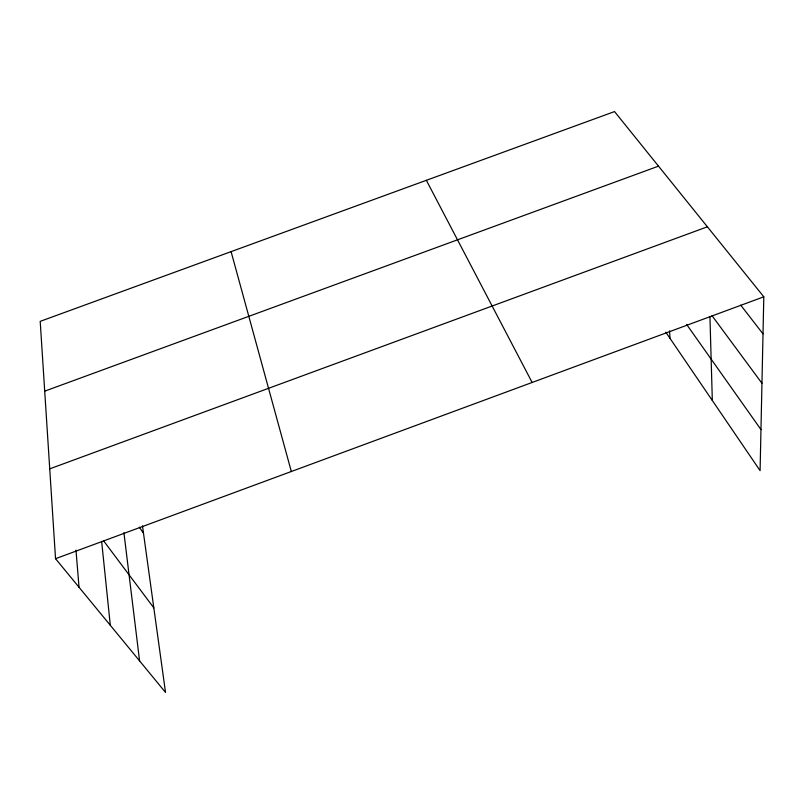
<?xml version="1.0" encoding="UTF-8"?>
<svg xmlns="http://www.w3.org/2000/svg" width="804" height="804" viewBox="0 0 804 804"><rect width="100%" height="100%" fill="white"/><g stroke="black" fill="none" stroke-linecap="round" stroke-linejoin="round"><path stroke-width="1.21" d="M142.469 525.826L165.523 692.425L55.536 558.7L40.2 321.359L614.537 111.575L763.8 296.807L760.092 470.652L665.802 332.183M55.536 558.7L763.8 296.807M44.712 391.156L658.506 166.147M49.727 468.853L707.389 226.798M740.715 305.138L763.006 333.881M103.515 540.71L153.825 607.894M712.063 315.741L761.961 383.297M686.686 324.525L760.966 429.597M139.303 527.153L143.484 533.163M426.361 180.307L532.137 382.473M231.09 251.632L291.329 471.506M123.906 532.63L139.584 660.898M101.646 541.394L110.309 625.301M75.998 550.187L79.023 587.262M669.521 330.876L670.034 338.394M709.932 316.485L712.324 400.492"/></g></svg>
